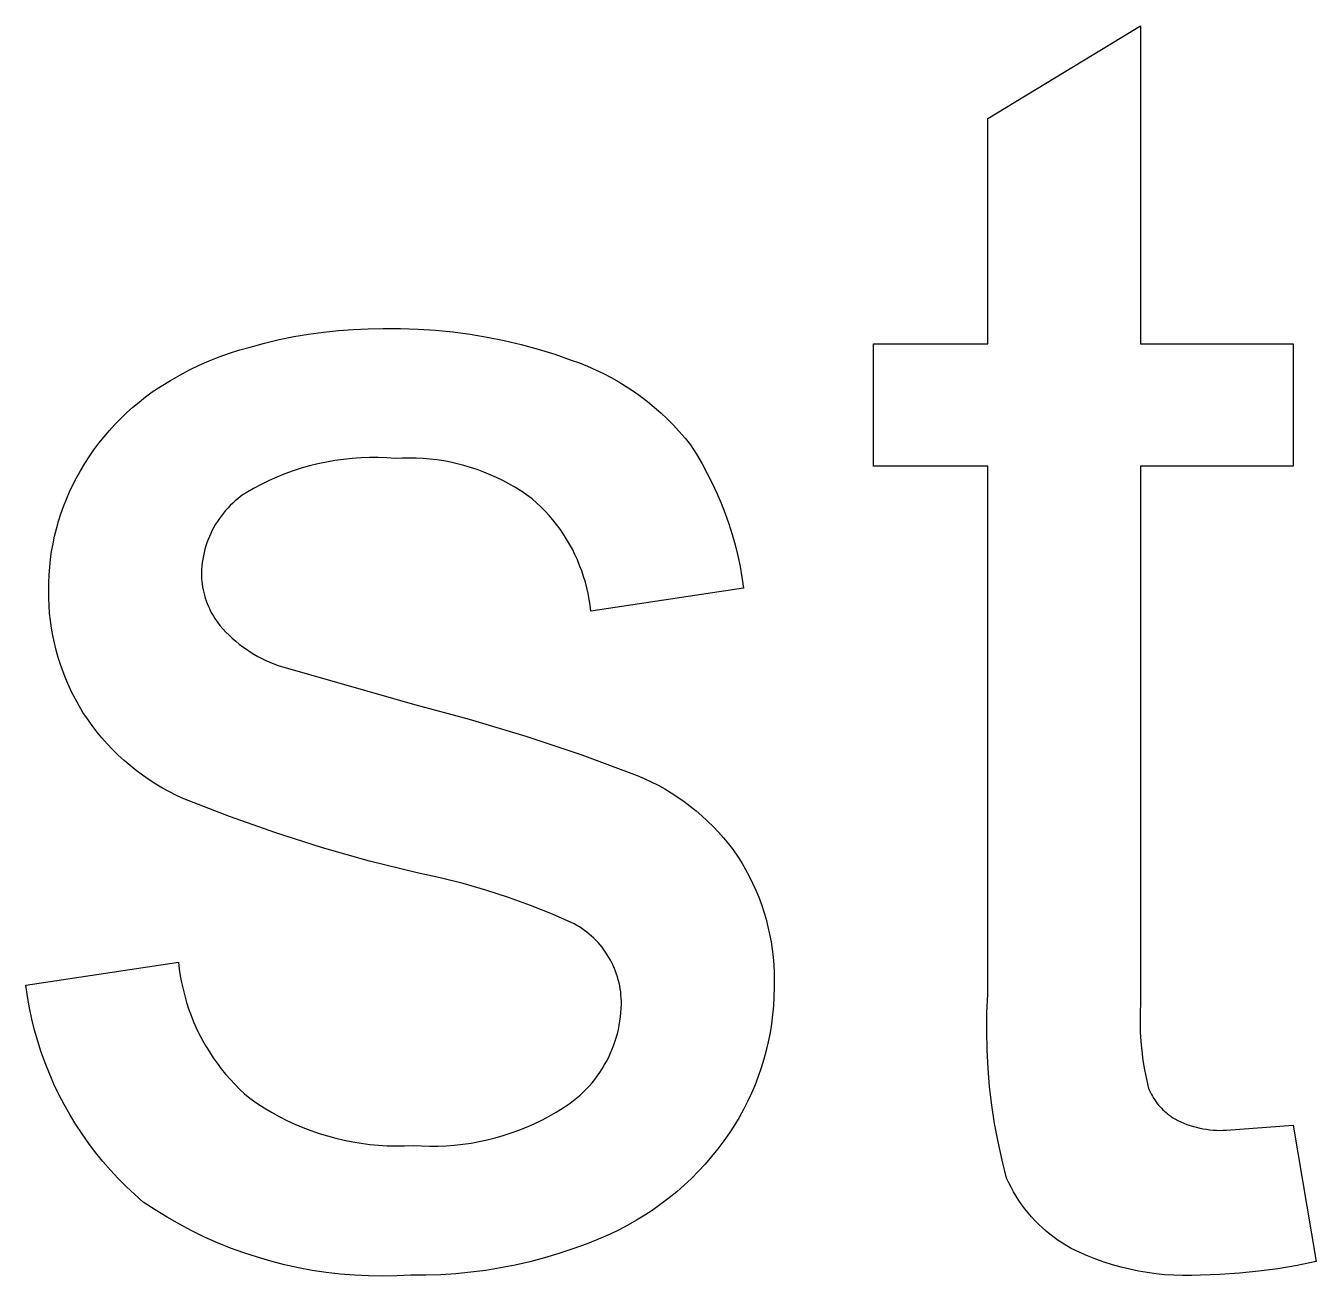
# Model space of a CAD drawing. Header units: millimetres. Extents: x 373 to 3451, y -552 to 1598.
# Drawn here: x 2606.34 to 2628.04, y -416.7 to -395.66 of the extents above; entities that cross this region are included whole.
import ezdxf

# ---------------------------------------------------------------- set-up
doc = ezdxf.new("R2010")
doc.units = ezdxf.units.MM
doc.header["$MEASUREMENT"] = 0
doc.layers.add('Domyślny', color=7, linetype='Continuous', true_color=0x000000)

msp = doc.modelspace()

# ---------------------------------------------------------------- linework, layer by layer
at = {"layer": 'Domyślny'}
for p, q in [((2622.516, -397.223), (2625.084, -395.664)), ((2625.084, -395.664), (2625.084, -401.015)), ((2622.516, -401.015), (2622.516, -397.223)), ((2611.343, -400.815), (2611.594, -400.789)), ((2611.594, -400.789), (2611.845, -400.771)), ((2611.845, -400.771), (2612.096, -400.76)), ((2612.096, -400.76), (2612.348, -400.758)), ((2612.348, -400.758), (2612.641, -400.757)), ((2612.641, -400.757), (2612.934, -400.766)), ((2612.934, -400.766), (2613.226, -400.785)), ((2613.226, -400.785), (2613.518, -400.814)), ((2610.111, -401.067), (2610.354, -401.001)), ((2610.354, -401.001), (2610.599, -400.943)), ((2610.599, -400.943), (2610.846, -400.892)), ((2610.846, -400.892), (2611.094, -400.85)), ((2611.094, -400.85), (2611.343, -400.815)), ((2613.518, -400.814), (2613.808, -400.852)), ((2613.808, -400.852), (2614.097, -400.901)), ((2614.097, -400.901), (2614.384, -400.959)), ((2614.384, -400.959), (2614.669, -401.026)), ((2609.591, -401.234), (2609.762, -401.172)), ((2609.762, -401.172), (2609.936, -401.117)), ((2609.936, -401.117), (2610.111, -401.067)), ((2614.669, -401.026), (2614.951, -401.103)), ((2614.951, -401.103), (2615.231, -401.19)), ((2615.231, -401.19), (2615.508, -401.286)), ((2620.59, -403.069), (2620.59, -401.015)), ((2620.59, -401.015), (2622.516, -401.015)), ((2625.084, -401.015), (2627.652, -401.015)), ((2627.652, -401.015), (2627.652, -403.069)), ((2609.091, -401.453), (2609.255, -401.374)), ((2609.255, -401.374), (2609.422, -401.301)), ((2609.422, -401.301), (2609.591, -401.234)), ((2615.508, -401.286), (2615.646, -401.335)), ((2615.646, -401.335), (2615.783, -401.39)), ((2615.783, -401.39), (2615.917, -401.449)), ((2608.616, -401.723), (2608.771, -401.628)), ((2608.771, -401.628), (2608.929, -401.538)), ((2608.929, -401.538), (2609.091, -401.453)), ((2615.917, -401.449), (2616.05, -401.512)), ((2616.05, -401.512), (2616.18, -401.581)), ((2616.18, -401.581), (2616.308, -401.653)), ((2616.308, -401.653), (2616.433, -401.73)), ((2608.352, -401.906), (2608.464, -401.823)), ((2608.464, -401.823), (2608.616, -401.723)), ((2616.433, -401.73), (2616.556, -401.811)), ((2616.556, -401.811), (2616.676, -401.896)), ((2608.033, -402.174), (2608.137, -402.081)), ((2608.137, -402.081), (2608.243, -401.992)), ((2608.243, -401.992), (2608.352, -401.906)), ((2616.676, -401.896), (2616.792, -401.985)), ((2616.792, -401.985), (2616.906, -402.079)), ((2616.906, -402.079), (2617.016, -402.176)), ((2607.836, -402.37), (2607.933, -402.27)), ((2607.933, -402.27), (2608.033, -402.174)), ((2617.016, -402.176), (2617.123, -402.276)), ((2617.123, -402.276), (2617.227, -402.381)), ((2607.653, -402.578), (2607.743, -402.472)), ((2607.743, -402.472), (2607.836, -402.37)), ((2617.227, -402.381), (2617.327, -402.489)), ((2617.327, -402.489), (2617.423, -402.6)), ((2607.483, -402.798), (2607.566, -402.687)), ((2607.566, -402.687), (2607.653, -402.578)), ((2617.423, -402.6), (2617.515, -402.714)), ((2617.515, -402.714), (2617.615, -402.87)), ((2607.329, -403.029), (2607.404, -402.913)), ((2607.404, -402.913), (2607.483, -402.798)), ((2611.68, -402.957), (2611.536, -402.977)), ((2611.825, -402.941), (2611.68, -402.957)), ((2611.97, -402.931), (2611.825, -402.941)), ((2612.115, -402.926), (2611.97, -402.931)), ((2612.261, -402.926), (2612.115, -402.926)), ((2612.406, -402.931), (2612.261, -402.926)), ((2612.551, -402.941), (2612.406, -402.931)), ((2612.667, -402.935), (2612.551, -402.941)), ((2612.784, -402.934), (2612.667, -402.935)), ((2612.901, -402.936), (2612.784, -402.934)), ((2613.017, -402.942), (2612.901, -402.936)), ((2613.134, -402.953), (2613.017, -402.942)), ((2613.249, -402.967), (2613.134, -402.953)), ((2617.615, -402.87), (2617.709, -403.03)), ((2607.19, -403.27), (2607.257, -403.148)), ((2607.257, -403.148), (2607.329, -403.029)), ((2610.832, -403.151), (2610.695, -403.201)), ((2610.97, -403.107), (2610.832, -403.151)), ((2611.11, -403.067), (2610.97, -403.107)), ((2611.251, -403.032), (2611.11, -403.067)), ((2611.393, -403.002), (2611.251, -403.032)), ((2611.536, -402.977), (2611.393, -403.002)), ((2613.365, -402.984), (2613.249, -402.967)), ((2613.479, -403.006), (2613.365, -402.984)), ((2613.593, -403.032), (2613.479, -403.006)), ((2613.706, -403.061), (2613.593, -403.032)), ((2613.818, -403.094), (2613.706, -403.061)), ((2613.929, -403.13), (2613.818, -403.094)), ((2614.039, -403.171), (2613.929, -403.13)), ((2614.147, -403.215), (2614.039, -403.171)), ((2617.709, -403.03), (2617.798, -403.192)), ((2622.516, -403.069), (2620.59, -403.069)), ((2622.516, -411.953), (2622.516, -403.069)), ((2627.652, -403.069), (2625.084, -403.069)), ((2625.084, -403.069), (2625.084, -412.101)), ((2607.074, -403.505), (2607.13, -403.387)), ((2607.13, -403.387), (2607.19, -403.27)), ((2610.297, -403.377), (2610.168, -403.445)), ((2610.427, -403.314), (2610.297, -403.377)), ((2610.56, -403.255), (2610.427, -403.314)), ((2610.695, -403.201), (2610.56, -403.255)), ((2614.253, -403.263), (2614.147, -403.215)), ((2614.358, -403.314), (2614.253, -403.263)), ((2614.461, -403.368), (2614.358, -403.314)), ((2614.562, -403.426), (2614.461, -403.368)), ((2617.798, -403.192), (2617.882, -403.357)), ((2617.882, -403.357), (2617.96, -403.525)), ((2607.022, -403.626), (2607.074, -403.505)), ((2609.948, -403.583), (2609.904, -403.619)), ((2609.995, -403.549), (2609.948, -403.583)), ((2610.042, -403.517), (2609.995, -403.549)), ((2610.168, -403.445), (2610.042, -403.517)), ((2614.662, -403.488), (2614.562, -403.426)), ((2614.759, -403.552), (2614.662, -403.488)), ((2614.854, -403.62), (2614.759, -403.552)), ((2617.96, -403.525), (2618.033, -403.695)), ((2606.929, -403.872), (2606.973, -403.748)), ((2606.973, -403.748), (2607.022, -403.626)), ((2609.698, -403.818), (2609.662, -403.862)), ((2609.737, -403.775), (2609.698, -403.818)), ((2609.776, -403.734), (2609.737, -403.775)), ((2609.817, -403.694), (2609.776, -403.734)), ((2609.86, -403.656), (2609.817, -403.694)), ((2609.904, -403.619), (2609.86, -403.656)), ((2614.928, -403.686), (2614.854, -403.62)), ((2615, -403.755), (2614.928, -403.686)), ((2615.069, -403.826), (2615, -403.755)), ((2615.136, -403.899), (2615.069, -403.826)), ((2618.033, -403.695), (2618.1, -403.868)), ((2606.854, -404.123), (2606.889, -403.997)), ((2606.889, -403.997), (2606.929, -403.872)), ((2609.561, -404.001), (2609.53, -404.049)), ((2609.593, -403.953), (2609.561, -404.001)), ((2609.626, -403.907), (2609.593, -403.953)), ((2609.662, -403.862), (2609.626, -403.907)), ((2615.2, -403.974), (2615.136, -403.899)), ((2615.262, -404.052), (2615.2, -403.974)), ((2618.1, -403.868), (2618.161, -404.042)), ((2618.161, -404.042), (2618.217, -404.219)), ((2606.795, -404.379), (2606.822, -404.25)), ((2606.822, -404.25), (2606.854, -404.123)), ((2609.426, -404.253), (2609.404, -404.306)), ((2609.449, -404.201), (2609.426, -404.253)), ((2609.474, -404.149), (2609.449, -404.201)), ((2609.501, -404.099), (2609.474, -404.149)), ((2609.53, -404.049), (2609.501, -404.099)), ((2615.321, -404.132), (2615.262, -404.052)), ((2615.377, -404.214), (2615.321, -404.132)), ((2615.43, -404.297), (2615.377, -404.214)), ((2618.217, -404.219), (2618.267, -404.397)), ((2606.772, -404.508), (2606.795, -404.379)), ((2609.35, -404.469), (2609.336, -404.525)), ((2609.366, -404.414), (2609.35, -404.469)), ((2609.384, -404.36), (2609.366, -404.414)), ((2609.404, -404.306), (2609.384, -404.36)), ((2615.48, -404.383), (2615.43, -404.297)), ((2615.528, -404.47), (2615.48, -404.383)), ((2615.572, -404.559), (2615.528, -404.47)), ((2618.267, -404.397), (2618.311, -404.577)), ((2606.739, -404.769), (2606.753, -404.638)), ((2606.753, -404.638), (2606.772, -404.508)), ((2609.304, -404.694), (2609.298, -404.751)), ((2609.313, -404.637), (2609.304, -404.694)), ((2609.323, -404.581), (2609.313, -404.637)), ((2609.336, -404.525), (2609.323, -404.581)), ((2615.613, -404.649), (2615.572, -404.559)), ((2615.651, -404.74), (2615.613, -404.649)), ((2618.311, -404.577), (2618.349, -404.758)), ((2606.724, -405.031), (2606.729, -404.899)), ((2606.729, -404.899), (2606.739, -404.769)), ((2609.293, -404.808), (2609.291, -404.865)), ((2609.291, -404.865), (2609.291, -404.913)), ((2609.291, -404.913), (2609.293, -404.961)), ((2609.298, -404.751), (2609.293, -404.808)), ((2615.686, -404.833), (2615.651, -404.74)), ((2615.718, -404.927), (2615.686, -404.833)), ((2618.349, -404.758), (2618.381, -404.94)), ((2606.723, -405.162), (2606.724, -405.031)), ((2609.293, -404.961), (2609.297, -405.008)), ((2609.297, -405.008), (2609.303, -405.056)), ((2609.303, -405.056), (2609.31, -405.103)), ((2609.31, -405.103), (2609.318, -405.15)), ((2615.747, -405.022), (2615.718, -404.927)), ((2615.772, -405.118), (2615.747, -405.022)), ((2615.794, -405.215), (2615.772, -405.118)), ((2618.407, -405.124), (2615.839, -405.509)), ((2618.381, -404.94), (2618.407, -405.124)), ((2606.724, -405.289), (2606.723, -405.162)), ((2606.729, -405.416), (2606.724, -405.289)), ((2609.318, -405.15), (2609.329, -405.197)), ((2609.329, -405.197), (2609.341, -405.243)), ((2609.341, -405.243), (2609.354, -405.289)), ((2609.354, -405.289), (2609.369, -405.334)), ((2609.369, -405.334), (2609.386, -405.379)), ((2615.812, -405.312), (2615.794, -405.215)), ((2615.827, -405.41), (2615.812, -405.312)), ((2606.738, -405.542), (2606.729, -405.416)), ((2606.752, -405.669), (2606.738, -405.542)), ((2609.386, -405.379), (2609.404, -405.423)), ((2609.404, -405.423), (2609.424, -405.467)), ((2609.424, -405.467), (2609.445, -405.51)), ((2609.445, -405.51), (2609.467, -405.552)), ((2609.467, -405.552), (2609.492, -405.593)), ((2615.839, -405.509), (2615.827, -405.41)), ((2606.77, -405.794), (2606.752, -405.669)), ((2609.492, -405.593), (2609.517, -405.634)), ((2609.517, -405.634), (2609.544, -405.673)), ((2609.544, -405.673), (2609.572, -405.712)), ((2609.572, -405.712), (2609.602, -405.75)), ((2609.602, -405.75), (2609.651, -405.806)), ((2606.792, -405.919), (2606.77, -405.794)), ((2606.818, -406.044), (2606.792, -405.919)), ((2609.651, -405.806), (2609.702, -405.861)), ((2609.702, -405.861), (2609.755, -405.914)), ((2609.755, -405.914), (2609.81, -405.966)), ((2609.81, -405.966), (2609.867, -406.015)), ((2606.848, -406.167), (2606.818, -406.044)), ((2606.882, -406.289), (2606.848, -406.167)), ((2609.867, -406.015), (2609.925, -406.063)), ((2609.925, -406.063), (2609.985, -406.109)), ((2609.985, -406.109), (2610.046, -406.152)), ((2610.046, -406.152), (2610.109, -406.194)), ((2610.109, -406.194), (2610.173, -406.233)), ((2606.921, -406.41), (2606.882, -406.289)), ((2606.963, -406.53), (2606.921, -406.41)), ((2610.173, -406.233), (2610.238, -406.271)), ((2610.238, -406.271), (2610.304, -406.306)), ((2610.304, -406.306), (2610.372, -406.339)), ((2610.372, -406.339), (2610.44, -406.369)), ((2610.44, -406.369), (2610.51, -406.398)), ((2610.51, -406.398), (2610.581, -406.424)), ((2610.581, -406.424), (2612.836, -407.07)), ((2607.01, -406.648), (2606.963, -406.53)), ((2607.06, -406.765), (2607.01, -406.648)), ((2607.114, -406.879), (2607.06, -406.765)), ((2607.172, -406.992), (2607.114, -406.879)), ((2607.234, -407.103), (2607.172, -406.992)), ((2612.836, -407.07), (2613.795, -407.325)), ((2607.299, -407.212), (2607.234, -407.103)), ((2607.373, -407.323), (2607.299, -407.212)), ((2607.451, -407.432), (2607.373, -407.323)), ((2607.532, -407.537), (2607.451, -407.432)), ((2613.795, -407.325), (2614.746, -407.611)), ((2607.616, -407.64), (2607.532, -407.537)), ((2607.705, -407.74), (2607.616, -407.64)), ((2614.746, -407.611), (2615.687, -407.927)), ((2607.796, -407.837), (2607.705, -407.74)), ((2607.891, -407.93), (2607.796, -407.837)), ((2607.989, -408.021), (2607.891, -407.93)), ((2615.687, -407.927), (2616.618, -408.272)), ((2608.091, -408.107), (2607.989, -408.021)), ((2608.195, -408.19), (2608.091, -408.107)), ((2608.302, -408.27), (2608.195, -408.19)), ((2608.411, -408.346), (2608.302, -408.27)), ((2608.523, -408.418), (2608.411, -408.346)), ((2616.618, -408.272), (2616.737, -408.323)), ((2616.737, -408.323), (2616.854, -408.378)), ((2616.854, -408.378), (2616.969, -408.438)), ((2608.638, -408.486), (2608.523, -408.418)), ((2608.755, -408.55), (2608.638, -408.486)), ((2608.874, -408.61), (2608.755, -408.55)), ((2616.969, -408.438), (2617.081, -408.501)), ((2617.081, -408.501), (2617.192, -408.568)), ((2617.192, -408.568), (2617.3, -408.638)), ((2608.995, -408.666), (2608.874, -408.61)), ((2609.763, -408.966), (2608.995, -408.666)), ((2617.3, -408.638), (2617.406, -408.712)), ((2617.406, -408.712), (2617.51, -408.79)), ((2617.51, -408.79), (2617.61, -408.871)), ((2610.54, -409.241), (2609.763, -408.966)), ((2617.61, -408.871), (2617.708, -408.955)), ((2617.708, -408.955), (2617.803, -409.043)), ((2611.326, -409.49), (2610.54, -409.241)), ((2617.803, -409.043), (2617.896, -409.134)), ((2617.896, -409.134), (2617.985, -409.228)), ((2617.985, -409.228), (2618.07, -409.324)), ((2618.07, -409.324), (2618.153, -409.424)), ((2618.153, -409.424), (2618.232, -409.526)), ((2612.119, -409.713), (2611.326, -409.49)), ((2618.232, -409.526), (2618.308, -409.631)), ((2618.308, -409.631), (2618.376, -409.741)), ((2612.92, -409.911), (2612.119, -409.713)), ((2618.376, -409.741), (2618.441, -409.853)), ((2618.441, -409.853), (2618.503, -409.968)), ((2613.308, -409.995), (2612.92, -409.911)), ((2613.693, -410.093), (2613.308, -409.995)), ((2614.075, -410.203), (2613.693, -410.093)), ((2618.503, -409.968), (2618.56, -410.084)), ((2618.56, -410.084), (2618.613, -410.202)), ((2614.452, -410.326), (2614.075, -410.203)), ((2614.826, -410.461), (2614.452, -410.326)), ((2618.613, -410.202), (2618.662, -410.322)), ((2618.662, -410.322), (2618.707, -410.444)), ((2615.195, -410.609), (2614.826, -410.461)), ((2618.707, -410.444), (2618.748, -410.567)), ((2615.558, -410.769), (2615.195, -410.609)), ((2615.603, -410.795), (2615.558, -410.769)), ((2618.748, -410.567), (2618.785, -410.692)), ((2618.785, -410.692), (2618.817, -410.817)), ((2615.647, -410.821), (2615.603, -410.795)), ((2615.69, -410.85), (2615.647, -410.821)), ((2615.732, -410.879), (2615.69, -410.85)), ((2615.773, -410.91), (2615.732, -410.879)), ((2615.813, -410.943), (2615.773, -410.91)), ((2615.852, -410.977), (2615.813, -410.943)), ((2615.889, -411.012), (2615.852, -410.977)), ((2618.817, -410.817), (2618.845, -410.944)), ((2618.845, -410.944), (2618.869, -411.071)), ((2615.926, -411.048), (2615.889, -411.012)), ((2615.961, -411.086), (2615.926, -411.048)), ((2615.995, -411.124), (2615.961, -411.086)), ((2616.027, -411.164), (2615.995, -411.124)), ((2616.058, -411.205), (2616.027, -411.164)), ((2616.088, -411.247), (2616.058, -411.205)), ((2618.869, -411.071), (2618.889, -411.2)), ((2618.889, -411.2), (2618.904, -411.328)), ((2606.337, -411.801), (2608.905, -411.415)), ((2608.905, -411.415), (2608.918, -411.53)), ((2616.116, -411.29), (2616.088, -411.247)), ((2616.143, -411.334), (2616.116, -411.29)), ((2616.168, -411.379), (2616.143, -411.334)), ((2616.192, -411.424), (2616.168, -411.379)), ((2616.215, -411.471), (2616.192, -411.424)), ((2618.904, -411.328), (2618.915, -411.458)), ((2608.918, -411.53), (2608.935, -411.644)), ((2616.235, -411.518), (2616.215, -411.471)), ((2616.254, -411.566), (2616.235, -411.518)), ((2616.272, -411.614), (2616.254, -411.566)), ((2616.287, -411.663), (2616.272, -411.614)), ((2618.915, -411.458), (2618.921, -411.587)), ((2618.921, -411.587), (2618.923, -411.717)), ((2606.365, -411.992), (2606.337, -411.801)), ((2608.935, -411.644), (2608.956, -411.757)), ((2608.956, -411.757), (2608.981, -411.869)), ((2616.301, -411.712), (2616.287, -411.663)), ((2616.314, -411.762), (2616.301, -411.712)), ((2616.325, -411.813), (2616.314, -411.762)), ((2616.334, -411.863), (2616.325, -411.813)), ((2618.921, -411.847), (2618.918, -411.999)), ((2618.923, -411.717), (2618.921, -411.847)), ((2606.399, -412.182), (2606.365, -411.992)), ((2608.981, -411.869), (2609.009, -411.981)), ((2609.009, -411.981), (2609.041, -412.091)), ((2616.341, -411.914), (2616.334, -411.863)), ((2616.346, -411.965), (2616.341, -411.914)), ((2616.35, -412.017), (2616.346, -411.965)), ((2616.352, -412.068), (2616.35, -412.017)), ((2616.353, -412.12), (2616.352, -412.068)), ((2618.918, -411.999), (2618.909, -412.151)), ((2622.501, -412.265), (2622.516, -411.953)), ((2606.439, -412.37), (2606.399, -412.182)), ((2609.041, -412.091), (2609.076, -412.201)), ((2609.076, -412.201), (2609.116, -412.309)), ((2616.338, -412.335), (2616.345, -412.263)), ((2616.345, -412.263), (2616.35, -412.192)), ((2616.35, -412.192), (2616.353, -412.12)), ((2618.909, -412.151), (2618.896, -412.302)), ((2622.497, -412.577), (2622.501, -412.265)), ((2625.077, -412.263), (2625.075, -412.424)), ((2625.084, -412.101), (2625.077, -412.263)), ((2606.485, -412.558), (2606.439, -412.37)), ((2609.116, -412.309), (2609.159, -412.416)), ((2609.159, -412.416), (2609.205, -412.521)), ((2616.302, -412.548), (2616.316, -412.477)), ((2616.316, -412.477), (2616.328, -412.406)), ((2616.328, -412.406), (2616.338, -412.335)), ((2618.877, -412.454), (2618.853, -412.604)), ((2618.896, -412.302), (2618.877, -412.454)), ((2625.075, -412.424), (2625.079, -412.585)), ((2606.538, -412.743), (2606.485, -412.558)), ((2609.205, -412.521), (2609.255, -412.625)), ((2609.255, -412.625), (2609.308, -412.726)), ((2609.308, -412.726), (2609.365, -412.827)), ((2616.244, -412.756), (2616.265, -412.687)), ((2616.265, -412.687), (2616.285, -412.618)), ((2616.285, -412.618), (2616.302, -412.548)), ((2618.853, -412.604), (2618.824, -412.753)), ((2622.503, -412.889), (2622.497, -412.577)), ((2625.079, -412.585), (2625.088, -412.746)), ((2606.597, -412.927), (2606.538, -412.743)), ((2606.662, -413.108), (2606.597, -412.927)), ((2609.365, -412.827), (2609.425, -412.925)), ((2609.425, -412.925), (2609.489, -413.021)), ((2616.165, -412.957), (2616.193, -412.891)), ((2616.193, -412.891), (2616.22, -412.824)), ((2616.22, -412.824), (2616.244, -412.756)), ((2618.789, -412.901), (2618.749, -413.048)), ((2618.824, -412.753), (2618.789, -412.901)), ((2622.52, -413.201), (2622.503, -412.889)), ((2625.088, -412.746), (2625.103, -412.907)), ((2625.103, -412.907), (2625.124, -413.067)), ((2606.733, -413.288), (2606.662, -413.108)), ((2609.489, -413.021), (2609.555, -413.115)), ((2609.555, -413.115), (2609.625, -413.206)), ((2616.028, -413.21), (2616.066, -413.149)), ((2616.066, -413.149), (2616.101, -413.086)), ((2616.101, -413.086), (2616.134, -413.022)), ((2616.134, -413.022), (2616.165, -412.957)), ((2618.749, -413.048), (2618.705, -413.194)), ((2625.124, -413.067), (2625.15, -413.226)), ((2606.811, -413.465), (2606.733, -413.288)), ((2609.625, -413.206), (2609.697, -413.296)), ((2609.697, -413.296), (2609.773, -413.382)), ((2615.904, -413.387), (2615.948, -413.329)), ((2615.948, -413.329), (2615.989, -413.271)), ((2615.989, -413.271), (2616.028, -413.21)), ((2618.655, -413.338), (2618.6, -413.48)), ((2618.705, -413.194), (2618.655, -413.338)), ((2622.546, -413.512), (2622.52, -413.201)), ((2625.15, -413.226), (2625.181, -413.384)), ((2606.894, -413.639), (2606.811, -413.465)), ((2609.773, -413.382), (2609.851, -413.466)), ((2609.851, -413.466), (2609.933, -413.548)), ((2609.933, -413.548), (2610.017, -413.627)), ((2615.712, -413.601), (2615.763, -413.55)), ((2615.763, -413.55), (2615.812, -413.497)), ((2615.812, -413.497), (2615.859, -413.443)), ((2615.859, -413.443), (2615.904, -413.387)), ((2618.6, -413.48), (2618.541, -413.62)), ((2622.583, -413.822), (2622.546, -413.512)), ((2625.181, -413.384), (2625.218, -413.541)), ((2625.218, -413.541), (2625.233, -413.574)), ((2625.233, -413.574), (2625.248, -413.606)), ((2606.983, -413.81), (2606.894, -413.639)), ((2607.078, -413.978), (2606.983, -413.81)), ((2610.017, -413.627), (2610.103, -413.702)), ((2610.103, -413.702), (2610.223, -413.786)), ((2610.223, -413.786), (2610.346, -413.865)), ((2615.376, -413.864), (2615.492, -413.787)), ((2615.492, -413.787), (2615.549, -413.743)), ((2615.549, -413.743), (2615.605, -413.698)), ((2615.605, -413.698), (2615.659, -413.65)), ((2615.659, -413.65), (2615.712, -413.601)), ((2618.476, -413.758), (2618.407, -413.893)), ((2618.541, -413.62), (2618.476, -413.758)), ((2625.248, -413.606), (2625.265, -413.638)), ((2625.265, -413.638), (2625.282, -413.67)), ((2625.282, -413.67), (2625.301, -413.701)), ((2625.301, -413.701), (2625.321, -413.731)), ((2625.321, -413.731), (2625.341, -413.76)), ((2625.341, -413.76), (2625.363, -413.789)), ((2625.363, -413.789), (2625.386, -413.817)), ((2607.178, -414.143), (2607.078, -413.978)), ((2610.346, -413.865), (2610.471, -413.939)), ((2610.471, -413.939), (2610.599, -414.01)), ((2610.599, -414.01), (2610.729, -414.076)), ((2615.013, -414.071), (2615.136, -414.006)), ((2615.136, -414.006), (2615.257, -413.937)), ((2615.257, -413.937), (2615.376, -413.864)), ((2618.333, -414.026), (2618.254, -414.157)), ((2618.407, -413.893), (2618.333, -414.026)), ((2622.63, -414.13), (2622.583, -413.822)), ((2625.386, -413.817), (2625.409, -413.844)), ((2625.409, -413.844), (2625.434, -413.871)), ((2625.434, -413.871), (2625.459, -413.896)), ((2625.459, -413.896), (2625.485, -413.921)), ((2625.485, -413.921), (2625.512, -413.945)), ((2625.512, -413.945), (2625.54, -413.968)), ((2625.54, -413.968), (2625.568, -413.99)), ((2625.568, -413.99), (2625.597, -414.011)), ((2625.597, -414.011), (2625.627, -414.031)), ((2607.284, -414.304), (2607.178, -414.143)), ((2610.729, -414.076), (2610.861, -414.137)), ((2610.861, -414.137), (2610.995, -414.194)), ((2610.995, -414.194), (2611.131, -414.247)), ((2611.131, -414.247), (2611.269, -414.294)), ((2614.499, -414.287), (2614.63, -414.24)), ((2614.63, -414.24), (2614.76, -414.188)), ((2614.76, -414.188), (2614.887, -414.131)), ((2614.887, -414.131), (2615.013, -414.071)), ((2618.254, -414.157), (2618.171, -414.284)), ((2622.687, -414.437), (2622.63, -414.13)), ((2625.627, -414.031), (2625.658, -414.051)), ((2625.658, -414.051), (2625.708, -414.076)), ((2625.708, -414.076), (2625.759, -414.1)), ((2625.759, -414.1), (2625.811, -414.122)), ((2625.811, -414.122), (2625.864, -414.142)), ((2625.864, -414.142), (2625.917, -414.161)), ((2625.917, -414.161), (2625.971, -414.177)), ((2625.971, -414.177), (2626.026, -414.192)), ((2626.026, -414.192), (2626.081, -414.205)), ((2626.081, -414.205), (2626.136, -414.216)), ((2626.136, -414.216), (2626.192, -414.225)), ((2626.192, -414.225), (2626.248, -414.233)), ((2626.248, -414.233), (2626.304, -414.238)), ((2626.304, -414.238), (2626.361, -414.241)), ((2626.361, -414.241), (2626.417, -414.243)), ((2626.417, -414.243), (2626.474, -414.242)), ((2626.474, -414.242), (2626.53, -414.24)), ((2626.53, -414.24), (2627.652, -414.154)), ((2627.652, -414.154), (2628.037, -416.447)), ((2607.395, -414.462), (2607.284, -414.304)), ((2607.511, -414.616), (2607.395, -414.462)), ((2611.269, -414.294), (2611.409, -414.337)), ((2611.409, -414.337), (2611.55, -414.375)), ((2611.55, -414.375), (2611.692, -414.409)), ((2611.692, -414.409), (2611.835, -414.437)), ((2611.835, -414.437), (2611.979, -414.46)), ((2611.979, -414.46), (2612.123, -414.479)), ((2613.686, -414.476), (2613.824, -414.457)), ((2613.824, -414.457), (2613.961, -414.432)), ((2613.961, -414.432), (2614.098, -414.403)), ((2614.098, -414.403), (2614.233, -414.369)), ((2614.233, -414.369), (2614.367, -414.33)), ((2614.367, -414.33), (2614.499, -414.287)), ((2618.076, -414.421), (2617.976, -414.554)), ((2618.171, -414.284), (2618.076, -414.421)), ((2622.754, -414.742), (2622.687, -414.437)), ((2607.633, -414.766), (2607.511, -414.616)), ((2612.123, -414.479), (2612.269, -414.493)), ((2612.269, -414.493), (2612.414, -414.501)), ((2612.414, -414.501), (2612.56, -414.505)), ((2612.56, -414.505), (2612.706, -414.503)), ((2612.706, -414.503), (2612.852, -414.497)), ((2612.852, -414.497), (2612.991, -414.505)), ((2612.991, -414.505), (2613.13, -414.509)), ((2613.13, -414.509), (2613.269, -414.508)), ((2613.269, -414.508), (2613.409, -414.502)), ((2613.409, -414.502), (2613.548, -414.492)), ((2613.548, -414.492), (2613.686, -414.476)), ((2617.976, -414.554), (2617.871, -414.684)), ((2607.759, -414.911), (2607.633, -414.766)), ((2617.762, -414.81), (2617.649, -414.932)), ((2617.871, -414.684), (2617.762, -414.81)), ((2622.831, -415.045), (2622.754, -414.742)), ((2607.891, -415.053), (2607.759, -414.911)), ((2608.027, -415.189), (2607.891, -415.053)), ((2617.531, -415.051), (2617.41, -415.165)), ((2617.649, -414.932), (2617.531, -415.051)), ((2622.867, -415.123), (2622.831, -415.045)), ((2608.168, -415.322), (2608.027, -415.189)), ((2608.313, -415.449), (2608.168, -415.322)), ((2617.285, -415.275), (2617.156, -415.38)), ((2617.41, -415.165), (2617.285, -415.275)), ((2622.906, -415.2), (2622.867, -415.123)), ((2622.947, -415.275), (2622.906, -415.2)), ((2622.991, -415.349), (2622.947, -415.275)), ((2608.511, -415.58), (2608.313, -415.449)), ((2617.023, -415.481), (2616.887, -415.578)), ((2617.156, -415.38), (2617.023, -415.481)), ((2623.038, -415.422), (2622.991, -415.349)), ((2623.087, -415.493), (2623.038, -415.422)), ((2623.138, -415.562), (2623.087, -415.493)), ((2608.713, -415.705), (2608.511, -415.58)), ((2608.92, -415.822), (2608.713, -415.705)), ((2616.606, -415.756), (2616.461, -415.838)), ((2616.748, -415.67), (2616.606, -415.756)), ((2616.887, -415.578), (2616.748, -415.67)), ((2623.192, -415.629), (2623.138, -415.562)), ((2623.248, -415.695), (2623.192, -415.629)), ((2623.306, -415.758), (2623.248, -415.695)), ((2623.367, -415.819), (2623.306, -415.758)), ((2609.13, -415.933), (2608.92, -415.822)), ((2609.344, -416.037), (2609.13, -415.933)), ((2616.313, -415.915), (2616.162, -415.987)), ((2616.461, -415.838), (2616.313, -415.915)), ((2623.429, -415.879), (2623.367, -415.819)), ((2623.494, -415.936), (2623.429, -415.879)), ((2623.56, -415.991), (2623.494, -415.936)), ((2609.561, -416.133), (2609.344, -416.037)), ((2609.782, -416.222), (2609.561, -416.133)), ((2615.776, -416.149), (2615.539, -416.237)), ((2616.01, -416.054), (2615.776, -416.149)), ((2616.162, -415.987), (2616.01, -416.054)), ((2623.628, -416.043), (2623.56, -415.991)), ((2623.698, -416.094), (2623.628, -416.043)), ((2623.77, -416.141), (2623.698, -416.094)), ((2623.843, -416.187), (2623.77, -416.141)), ((2623.918, -416.229), (2623.843, -416.187)), ((2610.005, -416.304), (2609.782, -416.222)), ((2610.231, -416.378), (2610.005, -416.304)), ((2610.459, -416.445), (2610.231, -416.378)), ((2615.058, -416.389), (2614.814, -416.454)), ((2615.3, -416.317), (2615.058, -416.389)), ((2615.539, -416.237), (2615.3, -416.317)), ((2624.053, -416.294), (2623.918, -416.229)), ((2624.19, -416.354), (2624.053, -416.294)), ((2624.329, -416.409), (2624.19, -416.354)), ((2624.47, -416.459), (2624.329, -416.409)), ((2610.689, -416.503), (2610.459, -416.445)), ((2610.922, -416.555), (2610.689, -416.503)), ((2611.155, -416.598), (2610.922, -416.555)), ((2611.39, -416.633), (2611.155, -416.598)), ((2611.626, -416.661), (2611.39, -416.633)), ((2613.821, -416.631), (2613.57, -416.656)), ((2614.071, -416.599), (2613.821, -416.631)), ((2614.321, -416.558), (2614.071, -416.599)), ((2614.568, -416.51), (2614.321, -416.558)), ((2614.814, -416.454), (2614.568, -416.51)), ((2624.613, -416.504), (2624.47, -416.459)), ((2624.757, -416.544), (2624.613, -416.504)), ((2624.902, -416.58), (2624.757, -416.544)), ((2625.049, -416.61), (2624.902, -416.58)), ((2625.196, -416.636), (2625.049, -416.61)), ((2627.07, -416.614), (2626.745, -416.647)), ((2627.394, -416.57), (2627.07, -416.614)), ((2627.717, -416.514), (2627.394, -416.57)), ((2628.037, -416.447), (2627.717, -416.514)), ((2611.863, -416.681), (2611.626, -416.661)), ((2612.101, -416.692), (2611.863, -416.681)), ((2612.338, -416.696), (2612.101, -416.692)), ((2612.576, -416.692), (2612.338, -416.696)), ((2612.814, -416.68), (2612.576, -416.692)), ((2613.066, -416.68), (2612.814, -416.68)), ((2613.318, -416.672), (2613.066, -416.68)), ((2613.57, -416.656), (2613.318, -416.672)), ((2625.344, -416.656), (2625.196, -416.636)), ((2625.493, -416.671), (2625.344, -416.656)), ((2625.642, -416.681), (2625.493, -416.671)), ((2625.792, -416.686), (2625.642, -416.681)), ((2625.941, -416.685), (2625.792, -416.686)), ((2626.091, -416.68), (2625.941, -416.685)), ((2626.418, -416.669), (2626.091, -416.68)), ((2626.745, -416.647), (2626.418, -416.669))]:
    msp.add_line(p, q, dxfattribs=at)

doc.saveas('drawing.dxf')
